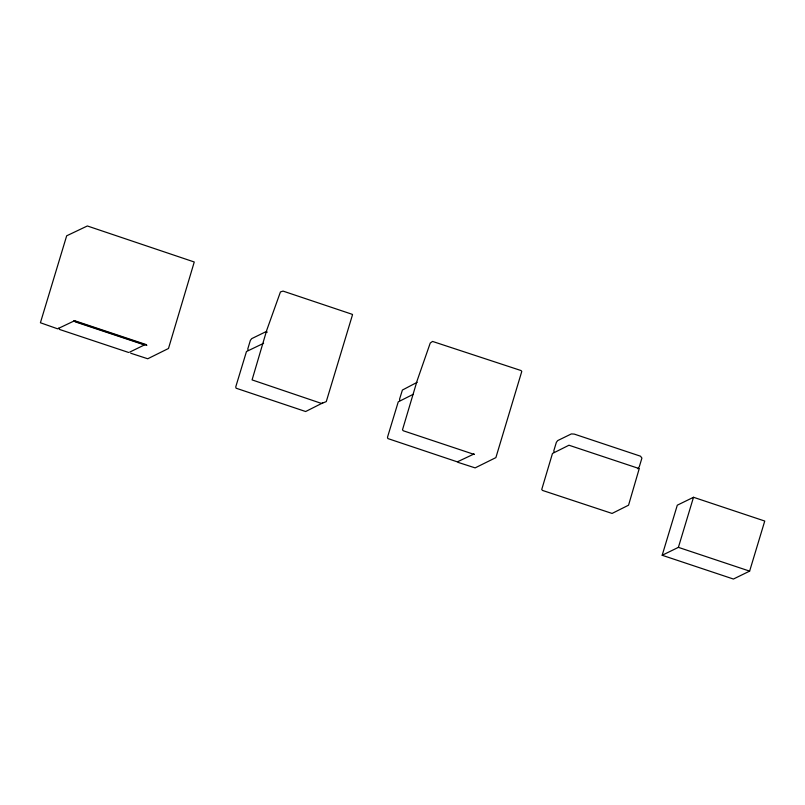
<?xml version="1.0" encoding="UTF-8"?>
<svg xmlns="http://www.w3.org/2000/svg" width="805" height="805" viewBox="0 0 805 805"><rect width="100%" height="100%" fill="white"/><g stroke="black" fill="none" stroke-linecap="round" stroke-linejoin="round"><path stroke-width="1.21" d="M662.173 555.269L677.297 505.188L693.508 497.279L764.75 521.046L749.626 571.127L733.415 579.037L662.173 555.269L678.394 547.36L749.626 571.127M678.394 547.36L693.508 497.279M322.694 402.933L305.648 411.526L236.076 388.201L235.744 386.903L246.471 351.533L263.607 343.302M637.872 468.782L639.341 466.608L641.917 458.075L640.498 456.194L574.297 434.106L571.369 433.915L557.694 440.587L556.366 442.327L553.78 450.87L554.162 452.179M129.665 352.147L145.242 344.54M417.121 382.315L402.399 390.053L399.532 399.27L399.904 400.588M413.277 394.289L398.254 401.836L387.497 437.246L387.829 438.554L457.341 461.859L473.783 454.09M128.659 352.479L59.58 329.466L58.695 328.188M267.32 332.103L265.368 331.972L251.693 338.643L250.365 340.384L247.779 348.927L248.161 350.235M146.107 344.56L74.533 320.682L75.257 321.849L144.015 344.792M130.722 353.224L147.738 358.768L168.487 348.485L194.257 261.997L87.353 225.974L66.674 235.805L40.411 322.755L57.608 328.812L74.302 320.863L73.778 320.933L146.852 345.315L146.269 344.872M457.502 461.527L458.357 462.462L475.131 467.886L495.88 457.612L521.781 371.437L521.006 370.531L432.537 341.431L430.252 343.031L417.211 380.453L402.48 429.85L403.335 430.786L474.256 454.443L473.501 453.688M638.949 468.51L568.964 445.225L552.471 453.477L541.725 489.521L542.58 490.456L612.072 513.439L628.554 505.188L639.18 468.822M352.308 314.342L283.048 291.098L280.442 291.933L266.747 330.201L252.076 379.9L321.648 403.486L326.277 401.604L352.54 314.654"/></g></svg>
